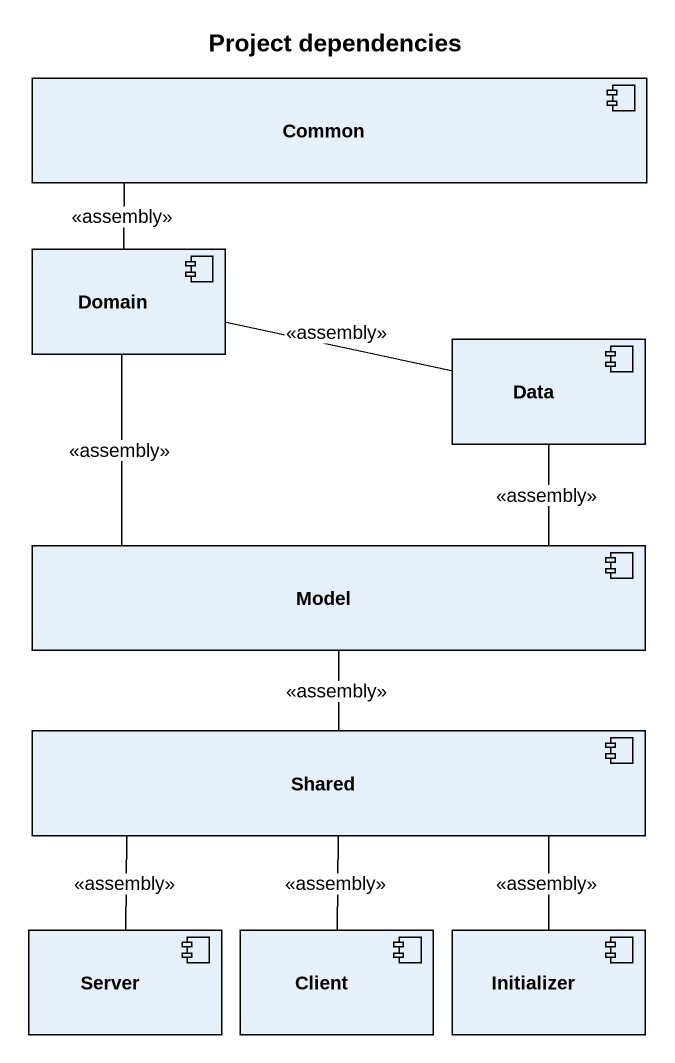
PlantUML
@startuml
title Project dependencies
component Common
component Domain
component Data
component Model
component Shared
component Server
component Client
component Initializer
Domain -up- Common : <<assembly>>
Data -left- Domain : <<assembly>>
Model -up- Domain : <<assembly>>
Model -up- Data : <<assembly>>
Shared -up- Model : <<assembly>>
Server -up- Shared : <<assembly>>
Client -up- Shared : <<assembly>>
Initializer -up- Shared : <<assembly>>
@enduml
